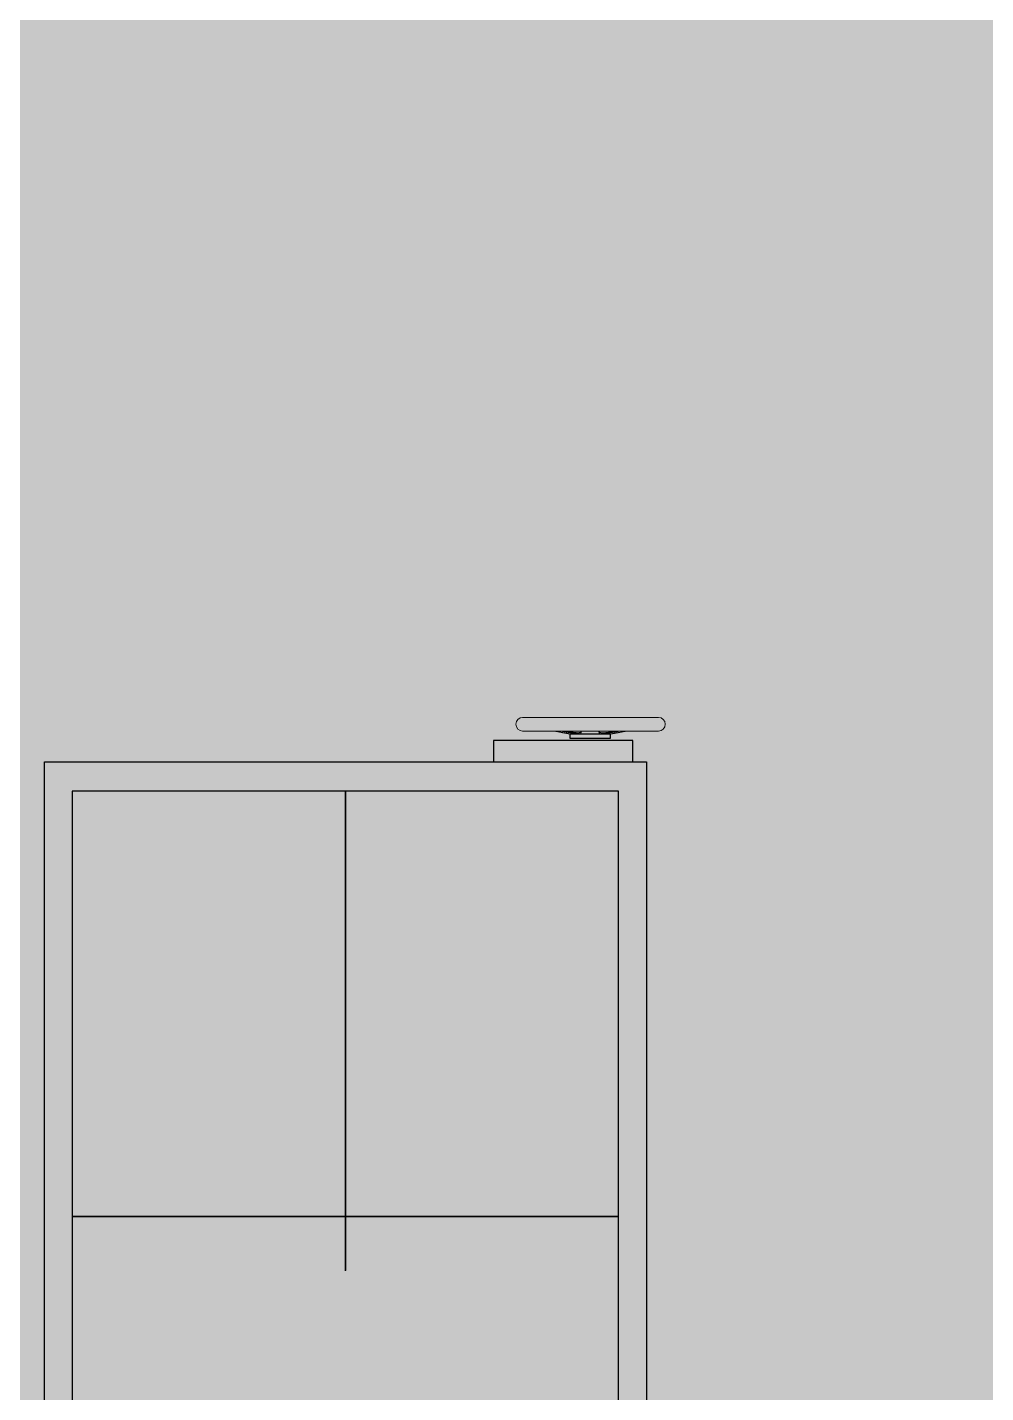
# Model space of a CAD drawing. Header units: millimetres. Extents: x -48619 to 110430, y -11025 to 74938.
# Drawn here: x 12807 to 15052, y 50466 to 53664 of the extents above; entities that cross this region are included whole.
import ezdxf

# ---------------------------------------------------------------- set-up
doc = ezdxf.new("R2010")
doc.units = ezdxf.units.MM
doc.header["$PDSIZE"] = 5
doc.linetypes.add('HIDDEN2', pattern=[4.7625, 3.175, -1.5875])
doc.layers.add('HL-TMP', color=7, linetype='Continuous')
doc.layers.add('SHOPFITTING', color=4, linetype='Continuous')

msp = doc.modelspace()

# ---------------------------------------------------------------- hatches: boundary and pattern name
at = {"layer": 'HL-TMP', "true_color": 0xffff00}
h = msp.add_hatch(color=2, dxfattribs=at)
h.paths.add_polyline_path([(45467, 30575.7), (45167.2, 30575.7), (45167.2, 30730.7), (40777.2, 30730.7), (40777.2, 29410.7), (40777.2, 27830.7), (45167.2, 27830.7), (45167.2, 27975.7), (45467, 27975.7)], flags=0)
h.paths.add_polyline_path([(45367.2, 53220.7), (40777.2, 53220.7), (40777.2, 50410.7), (40777.2, 50330.7), (45367.2, 50330.7), (45367.2, 51575.7), (45167.2, 51575.7), (45167.2, 51975.7), (45367.2, 51975.7)], flags=0)
h.paths.add_polyline_path([(45367.2, 57575.7), (45167.2, 57575.7), (45167.2, 57720.7), (40777.2, 57720.7), (40777.2, 56410.7), (40777.2, 53330.7), (45367.2, 53330.7), (45367.2, 54575.7), (45167.2, 54575.7), (45167.2, 54975.7), (45367.2, 54975.7)], flags=0)
h.paths.add_polyline_path([(22867.2, -5414.3), (22767.2, -5414.3), (22767.2, -5024.3), (22867.2, -5024.3), (22867.2, -4798.3), (19407.2, -4798.3), (18357.2, -4798.3), (18357.2, -5568.3), (18357.2, -9504.3), (22757.2, -9504.3), (22757.2, -8424.3), (22767.2, -8424.3), (22767.2, -8024.3), (22867.2, -8024.3)], flags=0)
h.paths.add_polyline_path([(38057.2, 9865.7), (33767.2, 9865.7), (33767.2, 8075.7), (33467.2, 8075.7), (33467.2, 6975.7), (33767.2, 6975.7), (33767.2, 6575.7), (33468, 6575.7), (33468, 5330.9), (36869.6, 5330.9), (36869.6, 5220.9), (33467.4, 5220.9), (33467.4, 3975.7), (33767.2, 3975.7), (33767.2, 3575.7), (33467.4, 3575.7), (33467.4, 975.7), (33767.2, 975.7), (33767.2, 830.7), (38057.2, 830.7), (38057.2, 6182.7)], flags=0)
h.paths.add_polyline_path([(37902.2, -279.3), (37902.2, 720.7), (33767.2, 720.7), (33767.2, 575.7), (33467.2, 575.7), (33467.4, -2024.3), (33767.2, -2024.3), (33767.2, -2424.3), (33467.2, -2424.3), (33467.4, -3734.7), (33506.9, -3774.2), (34757.2, -3774), (34757.2, -3374.3), (37902.2, -3374.3)], flags=0)
h.paths.add_polyline_path([(40912.2, 720.7), (38992.2, 720.7), (38012.2, 720.7), (38012.2, -279.3), (38012.2, -3374.3), (38157.2, -3374.3), (38157.2, -3774), (38371.4, -3774), (38837.9, -4240.6), (38984.3, -4301.4), (39940.1, -4301.4), (40086.5, -4240.6), (40553, -3774), (40767.2, -3774), (40767.2, -3374.3), (40912.2, -3374.3), (40912.2, -1129.3)], flags=0)
h.paths.add_polyline_path([(45367.2, 575.7), (45167.2, 575.7), (45167.2, 720.7), (41022.2, 720.7), (41022.2, -1129.3), (41022.2, -3374.3), (44167.2, -3374.3), (44167.2, -3774), (45427.4, -3774.2), (45467, -3734.7), (45467, -2424.3), (45167.2, -2424.3), (45167.2, -2024.3), (45367.2, -2024.3)], flags=0)
h.paths.add_polyline_path([(45367.2, 21575.7), (45167.2, 21575.7), (45167.2, 21975.7), (45367.2, 21975.7), (45367.2, 23330.7), (45267.2, 23330.7), (45267.2, 23220.7), (43067.2, 23220.7), (43067.2, 23330.7), (45367.2, 23330.7), (45367.2, 24575.7), (45167.2, 24575.7), (45167.2, 24975.7), (45367.2, 24975.7), (45367.2, 27575.7), (45167.2, 27575.7), (45167.2, 27740.7), (40777.2, 27740.7), (40777.2, 11410.7), (40777.2, 830.9), (45167.2, 830.9), (45167.2, 975.7), (45367.2, 975.7), (45367.2, 3575.7), (45167.2, 3575.7), (45167.2, 3975.7), (45367.2, 3975.7), (45367.2, 5220.9), (43167.2, 5220.9), (43167.2, 5330.9), (45367.2, 5330.9), (45367.2, 6575.7), (45167.2, 6575.7), (45167.2, 6975.7), (45367.2, 6975.7), (45367.2, 9575.7), (45167.2, 9575.7), (45167.2, 9720.7), (43167.2, 9720.7), (43167.2, 9830.7), (45167.2, 9830.7), (45167.2, 9975.7), (45367.2, 9975.7), (45367.2, 12575.7), (45167.2, 12575.7), (45167.2, 12975.7), (45367.2, 12975.7), (45367.2, 14330.9), (45267.2, 14330.7), (45267.2, 14220.7), (43067.2, 14220.7), (43067.2, 14330.9), (45367.2, 14330.9), (45367.2, 15575.7), (45167.2, 15575.7), (45167.2, 15975.7), (45367.2, 15975.7), (45367.2, 18575.7), (45167.2, 18575.7), (45167.2, 18720.7), (43167.2, 18720.7), (43167.2, 18830.7), (45167.2, 18830.7), (45167.2, 18975.7), (45367.2, 18975.7)], flags=0)
h.paths.add_polyline_path([(38057.2, 15610.7), (38057.2, 15720.7), (33767.2, 15720.7), (33767.2, 12685.7), (38057.2, 12685.7)], flags=0)
h.paths.add_polyline_path([(38057.2, 18610.7), (38057.2, 18720.7), (33767.2, 18720.7), (33767.2, 18575.7), (33442.2, 18575.7), (33442.2, 15975.7), (33767.2, 15975.7), (33767.2, 15830.7), (38057.2, 15830.7)], flags=0)
h.paths.add_polyline_path([(38057.2, 21610.7), (38057.2, 21720.7), (33767.2, 21720.7), (33767.2, 21575.7), (33442.2, 21575.7), (33442.2, 18975.7), (33767.2, 18975.7), (33767.2, 18830.7), (38057.2, 18830.7)], flags=0)
h.paths.add_polyline_path([(6402.2, -5229.3), (5502.2, -5229.3), (3577.2, -5229.3), (3577.2, -9514.5), (6402.2, -9514.5)], flags=0)
h.paths.add_polyline_path([(-7087.8, 44165.7), (-4087.8, 44165.7), (-4087.8, 41185.7), (-5332.8, 41185.7), (-5332.8, 41675.7), (-7087.8, 41675.7)], flags=0)
h.paths.add_polyline_path([(4467.2, 52635.7), (4467.2, 52865.7), (2022.2, 52865.7), (2022.2, 47575.7), (2022.2, 41675.7), (2022.2, 41185.7), (3267.2, 41185.7), (3267.2, 41675.7), (3557.2, 41675.7), (3557.2, 44605.7), (4467.2, 44605.7), (4467.2, 47220.7), (3767.2, 47220.7), (3767.2, 46975.7), (3167.2, 46975.7), (3167.2, 47575.7), (3767.2, 47575.7), (3767.2, 47330.7), (4467.2, 47330.7)], flags=0)
h.paths.add_polyline_path([(6897.2, 44495.7), (3667.2, 44495.7), (3667.2, 41185.7), (6897.2, 41185.7), (6897.2, 42145.7)], flags=0)
h.paths.add_polyline_path([(38057.2, 62220.7), (33567.2, 62220.7), (33567.2, 60975.7), (33767.2, 60975.7), (33767.2, 60575.7), (33567.2, 60575.7), (33567.2, 59330.7), (33767.2, 59330.7), (36457.2, 59330.7), (38057.2, 59330.7), (38057.2, 60610.7)], flags=0)
h.paths.add_polyline_path([(38057.2, 63610.7), (38057.2, 64925.7), (34767.2, 64925.7), (34767.2, 65325.7), (33506.9, 65325.7), (33467.4, 65286.2), (33467.2, 63975.7), (33767.2, 63975.7), (33767.2, 63575.7), (33567.2, 63575.7), (33567.2, 62330.7), (38057.2, 62330.7)], flags=0)
h.paths.add_polyline_path([(-42892.8, 27660.7), (-47232.8, 27660.7), (-47232.8, 27575.7), (-47432.8, 27575.7), (-47432.8, 24975.7), (-47232.8, 24975.7), (-47232.8, 24885.7), (-42892.8, 24885.7), (-42892.8, 25876.1)], flags=0)
h.paths.add_polyline_path([(-42892.8, 23390.7), (-42892.8, 24795.7), (-47232.8, 24795.7), (-47232.8, 24575.7), (-47432.8, 24575.7), (-47432.8, 21975.7), (-47232.8, 21975.7), (-47232.8, 21883.8), (-42892.8, 21883.8)], flags=0)
h.paths.add_polyline_path([(-42892.8, 21705.3), (-42892.8, 21793.8), (-47232.8, 21793.8), (-47232.8, 21575.7), (-47432.8, 21575.7), (-47432.8, 18975.7), (-47232.8, 18975.7), (-47232.8, 18883.8), (-42892.8, 18883.8)], flags=0)
h.paths.add_polyline_path([(-42382.8, 16225.7), (-42382.8, 18793.8), (-47232.8, 18793.8), (-47232.8, 18575.7), (-47432.8, 18575.7), (-47432.8, 15975.7), (-47232.8, 15975.7), (-47232.8, 15575.7), (-47432.8, 15575.7), (-47432.8, 12975.7), (-47232.8, 12975.7), (-47232.8, 12820.7), (-42382.8, 12821.1)], flags=0)
h.paths.add_polyline_path([(-44132.8, 625.7), (-44132.8, 720.7), (-47232.8, 720.7), (-47232.8, 575.7), (-47432.8, 575.7), (-47432.8, -2024.3), (-47232.8, -2024.3), (-47232.8, -2424.3), (-47532.6, -2424.3), (-47532.6, -3734.7), (-47493.1, -3774.2), (-46232.8, -3774), (-46232.8, -3374.3), (-44132.8, -3374.3)], flags=0)
h.paths.add_polyline_path([(45367.2, 42575.7), (45167.2, 42575.7), (45167.2, 42975.7), (45367.2, 42975.7), (45367.2, 44220.7), (40777.2, 44220.7), (40777.2, 41410.7), (40777.2, 39830.7), (45167.2, 39830.7), (45167.2, 39975.7), (45367.2, 39975.7)], flags=0)
h.paths.add_polyline_path([(-42892.8, 54720.7), (-42942.8, 54720.7), (-42942.8, 56300.7), (-47432.8, 56300.7), (-47432.8, 54975.7), (-47232.8, 54975.7), (-47232.8, 54575.7), (-47432.8, 54575.7), (-47432.8, 51975.7), (-47232.8, 51975.7), (-47232.8, 51840.1), (-42892.8, 51840.1), (-42892.8, 53410.7)], flags=0)
h.paths.add_polyline_path([(-35832.8, 63975.7), (-35533, 63975.7), (-35533, 65286.2), (-35572.6, 65325.7), (-36832.8, 65325.5), (-36832.8, 64925.7), (-40122.8, 64925.7), (-40122.8, 63260.7), (-40122.8, 60830.7), (-35832.8, 60830.7), (-35832.8, 60975.7), (-35632.8, 60975.7), (-35632.8, 63575.7), (-35832.8, 63575.7)], flags=0)
h.paths.add_polyline_path([(-35632.8, 60575.7), (-35832.8, 60575.7), (-35832.8, 60720.7), (-40122.8, 60720.7), (-40122.8, 59410.7), (-40122.8, 57830.7), (-39222.8, 57830.7), (-35832.8, 57830.7), (-35832.8, 57975.7), (-35632.8, 57975.7)], flags=0)
h.paths.add_polyline_path([(-35632.8, 57575.7), (-35832.8, 57575.7), (-35832.8, 57720.7), (-39222.8, 57720.7), (-40122.8, 57720.7), (-40122.8, 54830.7), (-35832.8, 54830.7), (-35832.8, 54975.7), (-35632.8, 54975.7)], flags=0)
h.paths.add_polyline_path([(-35632.8, 54575.7), (-35832.8, 54575.7), (-35832.8, 54720.7), (-40172.8, 54720.7), (-40172.8, 53410.7), (-40172.8, 51830.7), (-35832.8, 51830.7), (-35832.8, 51975.7), (-35632.8, 51975.7)], flags=0)
h.paths.add_polyline_path([(-35632.8, 51575.7), (-35832.8, 51575.7), (-35832.8, 51720.7), (-40172.8, 51720.7), (-40172.8, 50410.7), (-40172.8, 48830.7), (-35832.8, 48830.7), (-35832.8, 48975.7), (-35632.8, 48975.7)], flags=0)
h.paths.add_polyline_path([(-37836.4, 48720.7), (-35832.8, 48720.7), (-35832.8, 48575.7), (-35673.9, 48575.7), (-35632.8, 48575.7), (-35632.8, 45975.7), (-35832.8, 45975.7), (-35832.8, 45830.7), (-38868.3, 45830.7), (-38868.3, 47012.6), (-37836.4, 47012.6)], flags=0)
h.paths.add_polyline_path([(-35533, 3575.7), (-35832.8, 3575.7), (-35832.8, 3720.7), (-40172.8, 3720.7), (-40172.8, 2425.7), (-40172.8, 830.7), (-35832.8, 830.7), (-35832.8, 975.7), (-35533, 975.7)], flags=0)
h.paths.add_polyline_path([(-35532.8, 575.7), (-35832.8, 575.7), (-35832.8, 720.7), (-40172.8, 720.7), (-40172.8, -574.3), (-40172.8, -669.3), (-40112.8, -669.3), (-40112.8, -3374.3), (-36822.8, -3374.3), (-36822.8, -3774.2), (-35572.6, -3774.2), (-35533, -3734.7), (-35533, -2424.3), (-35832.8, -2424.3), (-35832.8, -2024.3), (-35533, -2024.3)], flags=0)
h.paths.add_polyline_path([(-40222.8, -779.3), (-41952.8, -779.3), (-44022.8, -779.3), (-44022.8, -3374.3), (-42832.8, -3374.3), (-42832.8, -3774), (-42618.7, -3774), (-42152.1, -4240.6), (-42005.7, -4301.4), (-41049.9, -4301.4), (-40903.5, -4240.6), (-40437, -3774), (-40222.8, -3774)], flags=0)
h.paths.add_polyline_path([(-21494.8, 9865.7), (-23332.8, 9865.7), (-23332.8, 9495.7), (-23732.8, 9495.7), (-23732.8, 9865.7), (-25122.8, 9865.7), (-25122.8, 8475.7), (-24832.8, 8475.7), (-24832.8, 8075.7), (-24822.8, 8075.7), (-24822.8, 6820.7), (-21494.8, 6820.7)], flags=0)
h.paths.add_polyline_path([(-21494.8, 6730.7), (-24822.8, 6730.7), (-24822.8, 3830.7), (-21494.8, 3830.7)], flags=0)
h.paths.add_polyline_path([(-20597.8, 3720.7), (-24822.8, 3720.7), (-24822.8, 2475.7), (-24832.8, 2475.7), (-24832.8, 685.7), (-20597.8, 685.7), (-20597.8, 1562.7)], flags=0)
h.paths.add_polyline_path([(-20577.8, 575.7), (-24822.8, 575.7), (-24822.8, -524.3), (-24832.8, -524.3), (-24832.8, -2179.3), (-21432.8, -2179.3), (-20577.8, -2179.3)], flags=0)
h.paths.add_polyline_path([(-20577.8, -5269.3), (-21432.8, -5269.3), (-24822.8, -5269.3), (-24822.8, -9514.2), (-20732.8, -9514.2), (-20577.8, -9514.2)], flags=0)
h.paths.add_polyline_path([(-11632.8, 8430.7), (-13282.8, 8430.7), (-14332.8, 8430.7), (-14332.8, 3190.7), (-13395.3, 3190.7), (-11632.8, 3190.7)], flags=0)
h.paths.add_polyline_path([(-8982.8, 7532.8), (-8612.8, 7532.8), (-8612.8, 8430.7), (-8747.3, 8430.7), (-8747.3, 8434.7), (-9582.8, 8434.7), (-11432.8, 8434.7), (-11432.8, 3190.7), (-8982.8, 3190.7)], flags=0)
h.paths.add_polyline_path([(-2587.8, -6574.3), (-4627.8, -6574.3), (-4627.8, -6634.3), (-5477.8, -6634.3), (-5477.8, -9514.2), (-2587.8, -9514.2)], flags=0)
h.paths.add_polyline_path([(12357.2, 2970.7), (11132.2, 2970.7), (9582.2, 2970.7), (9582.2, 2260.7), (9322.2, 2260.7), (9322.2, 2970.7), (6577.2, 2970.7), (6577.2, -2224.3), (12357.2, -2224.3)], flags=0)
h.paths.add_polyline_path([(10877.2, 5651.5), (11146.2, 5651.5), (11146.2, 7024.2), (11104.7, 7024.2), (11104.7, 7071.7), (8809.7, 7071.7), (8809.7, 7024.2), (8768.2, 7024.2), (8768.2, 5651.5), (9037.2, 5651.5), (9037.2, 5251.6), (8477.2, 5251.6), (8477.2, 5651.6), (8746.2, 5651.6), (8746.2, 7024.2), (8704.7, 7024.2), (8704.7, 7071.7), (6407.2, 7071.7), (6407.2, 5651.5), (6637.2, 5651.5), (6637.2, 5251.6), (6577.2, 5251.6), (6577.2, 3190.7), (11132.2, 3190.7), (12577.2, 3190.7), (16007.2, 3190.7), (16007.2, 4075.7), (17157.2, 4075.7), (17157.2, 5075.7), (17157.2, 5270.7), (17857.2, 5270.7), (17857.2, 7071.7), (16009.7, 7071.7), (16009.7, 7024.2), (15968.2, 7024.2), (15968.2, 5651.5), (16237.2, 5651.5), (16237.2, 5251.6), (15677.2, 5251.6), (15677.2, 5651.5), (15946.2, 5651.5), (15946.2, 7024.2), (15904.7, 7024.2), (15904.7, 7071.7), (13609.7, 7071.7), (13609.7, 7024.2), (13568.2, 7024.2), (13568.2, 5651.5), (13837.2, 5651.5), (13837.2, 5251.6), (13277.2, 5251.6), (13277.2, 5651.5), (13546.2, 5651.5), (13546.2, 7024.2), (13504.7, 7024.2), (13504.7, 7071.7), (11209.7, 7071.7), (11209.7, 7024.2), (11168.2, 7024.2), (11168.2, 5651.5), (11437.2, 5651.5), (11437.2, 5251.6), (10877.2, 5251.6)], flags=0)
h.paths.add_polyline_path([(-42892.8, 47410.7), (-42892.8, 51730.1), (-47232.8, 51730.1), (-47232.8, 51575.7), (-47432.8, 51575.7), (-47432.8, 48975.7), (-47232.8, 48975.7), (-47232.8, 48575.7), (-47432.8, 48575.7), (-47432.8, 45975.7), (-47232.8, 45975.7), (-47232.8, 45575.7), (-47432.8, 45575.7), (-47432.8, 44330.7), (-42892.8, 44330.7)], flags=0)
h.paths.add_polyline_path([(-42892.8, 44220.7), (-47432.8, 44220.7), (-47432.8, 42975.7), (-47232.8, 42975.7), (-47232.8, 42575.7), (-47432.8, 42575.7), (-47432.8, 41330.7), (-42892.8, 41330.7), (-42892.8, 41445.7)], flags=0)
h.paths.add_polyline_path([(17142.2, 54775.7), (16119.8, 54775.7), (12667.2, 54775.7), (12667.2, 53575.7), (12767.2, 53575.7), (12767.2, 52975.7), (12667.2, 52975.7), (12667.2, 47575.7), (12767.2, 47575.7), (12767.2, 46975.7), (12667.2, 46975.7), (12667.2, 44475.4), (17142.2, 44475.4), (17142.2, 48135.7), (15107.2, 48135.7), (15107.2, 48225.7), (16542.2, 48225.7), (16542.2, 51725.7), (15107.2, 51725.7), (15107.2, 51815.7), (17142.2, 51815.7)], flags=0)
h.paths.add_polyline_path([(17142.2, 43677.9), (17142.2, 44385.4), (12667.2, 44385.4), (12667.2, 41165.7), (17142.2, 41165.7)], flags=0)
h.paths.add_polyline_path([(22767.2, 47235.7), (18617.2, 47235.7), (18617.2, 41675), (18617.2, 41255.7), (22767.2, 41255.7)], flags=0)
h.paths.add_polyline_path([(22767.2, 50075.7), (18522.2, 50075.7), (18522.2, 47450.7), (22767.2, 47450.7)], flags=0)
h.paths.add_polyline_path([(22767.2, 54660.7), (18522.2, 54660.7), (18522.2, 53684.2), (18522.2, 50165.7), (22767.2, 50165.7)], flags=0)
h.paths.add_polyline_path([(18432.2, 57575.7), (12667.2, 57575.7), (12667.2, 54890.7), (16119.8, 54890.7), (17142.2, 54890.7), (17142.2, 55880.7), (18317.2, 55880.7), (18432.2, 55880.7)], flags=0)
h.paths.add_polyline_path([(38057.2, 54610.7), (38057.2, 54720.7), (33767.2, 54720.7), (33767.2, 54575.7), (33567.2, 54575.7), (33567.2, 51975.7), (33767.2, 51975.7), (33767.2, 51575.7), (33567.2, 51575.7), (33567.2, 48975.7), (33767.2, 48975.7), (33767.2, 48575.7), (33567.2, 48575.7), (33567.2, 45975.7), (33767.2, 45975.7), (33767.2, 45830.7), (38057.2, 45830.7)], flags=0)

# ---------------------------------------------------------------- linework, layer by layer
at = {"layer": 'SHOPFITTING', "lineweight": 5}
for p, q in [((13967.5, 52047.5), (14285.5, 52047.5)), ((14285.5, 52015.5), (13967.5, 52015.5)), ((14078.7, 52008.5), (14041.6, 52015.5)), ((14041.6, 52015.5), (14043, 52015.2)), ((14043, 52015.2), (14044.4, 52015)), ((14044.4, 52015), (14045.8, 52014.7)), ((14045.8, 52014.7), (14047.1, 52014.5)), ((14047.1, 52014.5), (14048.5, 52014.2)), ((14048.5, 52014.2), (14049.8, 52014)), ((14049.8, 52014), (14051.1, 52013.7)), ((14051.1, 52013.7), (14052.3, 52013.5)), ((14052.3, 52013.5), (14053.6, 52013.3)), ((14053.6, 52013.3), (14054.8, 52013)), ((14054.8, 52013), (14056, 52012.8)), ((14056, 52012.8), (14057.2, 52012.6)), ((14057.2, 52012.6), (14058.4, 52012.4)), ((14058.5, 52015.4), (14057.9, 52015.5)), ((14058.4, 52012.4), (14059.6, 52012.2)), ((14059, 52015.3), (14058.5, 52015.4)), ((14059.6, 52015.2), (14059, 52015.3)), ((14060.1, 52015.1), (14059.6, 52015.2)), ((14059.6, 52012.2), (14060.7, 52011.9)), ((14060.7, 52015), (14060.1, 52015.1)), ((14061.2, 52014.9), (14060.7, 52015)), ((14060.7, 52011.9), (14061.9, 52011.7)), ((14061.8, 52014.8), (14061.2, 52014.9)), ((14062.3, 52014.7), (14061.8, 52014.8)), ((14061.9, 52011.7), (14063, 52011.5)), ((14062.8, 52014.6), (14062.3, 52014.7)), ((14063.3, 52014.5), (14062.8, 52014.6)), ((14063, 52011.5), (14064.1, 52011.3)), ((14063.9, 52014.4), (14063.3, 52014.5)), ((14064.4, 52014.3), (14063.9, 52014.4)), ((14064.1, 52011.3), (14065.2, 52011.1)), ((14064.9, 52014.2), (14064.4, 52014.3)), ((14065.4, 52014.1), (14064.9, 52014.2)), ((14065.2, 52011.1), (14066.2, 52010.9)), ((14065.9, 52014), (14065.4, 52014.1)), ((14066.4, 52014), (14065.9, 52014)), ((14066.2, 52010.9), (14067.3, 52010.8)), ((14066.9, 52013.9), (14066.4, 52014)), ((14067.4, 52013.8), (14066.9, 52013.9)), ((14067.3, 52010.8), (14068.3, 52010.6)), ((14067.9, 52013.7), (14067.4, 52013.8)), ((14068.4, 52013.6), (14067.9, 52013.7)), ((14068.1, 52015.5), (14068.7, 52015.4)), ((14068.3, 52010.6), (14069.3, 52010.4)), ((14068.9, 52013.5), (14068.4, 52013.6)), ((14068.7, 52015.4), (14069.3, 52015.3)), ((14069.4, 52013.4), (14068.9, 52013.5)), ((14069.3, 52015.3), (14069.9, 52015.2)), ((14069.3, 52010.4), (14070.4, 52010.2)), ((14069.9, 52013.3), (14069.4, 52013.4)), ((14069.9, 52015.2), (14070.5, 52015.1)), ((14070.4, 52013.3), (14069.9, 52013.3)), ((14070.4, 52013.3), (14071.1, 52013.1)), ((14070.9, 52010.1), (14070.4, 52010.2)), ((14070.5, 52015.1), (14071.1, 52015)), ((14071.5, 52010), (14070.9, 52010.1)), ((14071.1, 52015), (14071.7, 52014.9)), ((14071.1, 52013.1), (14071.7, 52013)), ((14072.1, 52009.9), (14071.5, 52010)), ((14071.7, 52014.9), (14072.3, 52014.8)), ((14071.7, 52013), (14072.4, 52012.9)), ((14072.7, 52009.8), (14072.1, 52009.9)), ((14072.3, 52014.8), (14072.9, 52014.7)), ((14072.4, 52012.9), (14073.1, 52012.8)), ((14073.2, 52009.7), (14072.7, 52009.8)), ((14072.9, 52014.7), (14073.5, 52014.6)), ((14073.1, 52012.8), (14073.7, 52012.7)), ((14073.7, 52009.6), (14073.2, 52009.7)), ((14073.5, 52014.6), (14074.1, 52014.4)), ((14073.7, 52012.7), (14074.4, 52012.6)), ((14074.3, 52009.5), (14073.7, 52009.6)), ((14074.1, 52014.4), (14074.7, 52014.3)), ((14074.8, 52009.4), (14074.3, 52009.5)), ((14074.4, 52012.6), (14075, 52012.5)), ((14074.7, 52014.3), (14075.2, 52014.2)), ((14075.3, 52009.4), (14074.8, 52009.4)), ((14075, 52012.5), (14075.6, 52012.4)), ((14075.2, 52014.2), (14075.8, 52014.1)), ((14075.6, 52012.4), (14076.2, 52012.3)), ((14075.8, 52014.1), (14076.4, 52014)), ((14076.2, 52012.3), (14076.7, 52012.2)), ((14076.4, 52014), (14076.9, 52014)), ((14076.7, 52012.2), (14077.3, 52012.1)), ((14076.9, 52014), (14077.5, 52013.9)), ((14077.3, 52012.1), (14077.9, 52012)), ((14077.5, 52013.9), (14078.1, 52013.8)), ((14077.9, 52012), (14078.4, 52011.9)), ((14078.1, 52013.8), (14078.6, 52013.7)), ((14078.4, 52011.9), (14079, 52011.9)), ((14078.6, 52013.7), (14079.2, 52013.6)), ((14079, 52011.9), (14079.5, 52011.8)), ((14079.2, 52013.6), (14079.7, 52013.5)), ((14079.5, 52011.8), (14080, 52011.7)), ((14079.7, 52013.5), (14080.2, 52013.4)), ((14080, 52011.7), (14080.5, 52011.7)), ((14080.2, 52013.4), (14080.8, 52013.3)), ((14080.5, 52011.7), (14080.9, 52011.6)), ((14080.8, 52013.3), (14081.3, 52013.2)), ((14080.9, 52011.6), (14081.4, 52011.6)), ((14081.3, 52013.2), (14081.8, 52013.1)), ((14081.4, 52011.6), (14081.8, 52011.6)), ((14082.5, 52013), (14081.8, 52013.1)), ((14081.8, 52011.6), (14082.1, 52011.5)), ((14082.1, 52011.5), (14082.5, 52011.5)), ((14083.2, 52012.9), (14082.5, 52013)), ((14082.5, 52011.5), (14082.8, 52011.5)), ((14082.8, 52011.5), (14083.1, 52011.5)), ((14083.1, 52011.5), (14096.4, 52011.5)), ((14083.8, 52012.8), (14083.2, 52012.9)), ((14084.5, 52012.7), (14083.8, 52012.8)), ((14085.1, 52012.6), (14084.5, 52012.7)), ((14085.7, 52012.5), (14085.1, 52012.6)), ((14086.4, 52012.4), (14085.7, 52012.5)), ((14087, 52012.3), (14086.4, 52012.4)), ((14087.6, 52012.2), (14087, 52012.3)), ((14088.3, 52012.2), (14087.6, 52012.2)), ((14089, 52012.1), (14088.3, 52012.2)), ((14089.6, 52012), (14089, 52012.1)), ((14090.3, 52011.9), (14089.6, 52012)), ((14090.9, 52011.9), (14090.3, 52011.9)), ((14091.6, 52011.8), (14090.9, 52011.9)), ((14092.2, 52011.8), (14091.6, 52011.8)), ((14092.8, 52011.7), (14092.2, 52011.8)), ((14093.5, 52011.7), (14092.8, 52011.7)), ((14094.1, 52011.6), (14093.5, 52011.7)), ((14094.7, 52011.6), (14094.1, 52011.6)), ((14095.3, 52011.6), (14094.7, 52011.6)), ((14095.8, 52011.5), (14095.3, 52011.6)), ((14096.4, 52011.5), (14095.8, 52011.5)), ((14096.4, 52011.5), (14096.9, 52011.5)), ((14096.9, 52011.5), (14096.4, 52011.5)), ((14096.9, 52011.5), (14097.4, 52011.5)), ((14097.4, 52011.5), (14097.9, 52011.5)), ((14097.9, 52011.5), (14098.3, 52011.6)), ((14098.3, 52011.6), (14098.8, 52011.6)), ((14098.8, 52011.6), (14099.3, 52011.6)), ((14099.3, 52011.6), (14099.7, 52011.7)), ((14099.7, 52011.7), (14100.1, 52011.7)), ((14100.1, 52011.7), (14100.5, 52011.8)), ((14100.5, 52011.8), (14100.9, 52011.8)), ((14100.9, 52011.8), (14101.2, 52011.9)), ((14101.2, 52011.9), (14101.6, 52012)), ((14101.6, 52012), (14101.9, 52012)), ((14101.9, 52012), (14102.1, 52012.1)), ((14102.1, 52012.1), (14102.4, 52012.2)), ((14102.4, 52012.2), (14102.6, 52012.3)), ((14102.6, 52012.3), (14102.8, 52012.4)), ((14102.8, 52012.4), (14103, 52012.5)), ((14103, 52009.4), (14102.9, 52009.4)), ((14103, 52012.5), (14103.2, 52012.6)), ((14103.2, 52009.5), (14103, 52009.4)), ((14103.2, 52012.6), (14103.3, 52012.7)), ((14103.3, 52009.6), (14103.2, 52009.5)), ((14103.3, 52012.7), (14103.4, 52012.8)), ((14103.4, 52009.7), (14103.3, 52009.6)), ((14103.4, 52012.8), (14103.5, 52012.9)), ((14103.5, 52009.8), (14103.4, 52009.7)), ((14103.5, 52012.9), (14103.6, 52013)), ((14103.6, 52010), (14103.5, 52009.9)), ((14103.5, 52009.9), (14103.5, 52009.8)), ((14103.7, 52013.2), (14103.6, 52013.1)), ((14103.6, 52013), (14103.6, 52013.1)), ((14103.6, 52010.1), (14103.7, 52010.2)), ((14103.6, 52010.1), (14103.6, 52010)), ((14103.8, 52013.5), (14103.7, 52013.4)), ((14103.7, 52013.4), (14103.7, 52013.3)), ((14103.7, 52013.3), (14103.7, 52013.2)), ((14103.7, 52010.2), (14103.8, 52010.4)), ((14103.9, 52013.9), (14103.8, 52013.8)), ((14103.8, 52013.8), (14103.8, 52013.7)), ((14103.8, 52013.7), (14103.8, 52013.6)), ((14103.8, 52013.6), (14103.8, 52013.5)), ((14103.8, 52010.6), (14103.9, 52010.8)), ((14103.8, 52010.4), (14103.8, 52010.6)), ((14104, 52014.1), (14103.9, 52014)), ((14103.9, 52014), (14103.9, 52013.9)), ((14103.9, 52014), (14103.9, 52014)), ((14103.9, 52011), (14104, 52011.2)), ((14103.9, 52010.8), (14103.9, 52011)), ((14104.1, 52014.4), (14104, 52014.3)), ((14104, 52014.3), (14104, 52014.2)), ((14104, 52014.2), (14104, 52014.1)), ((14104, 52011.2), (14104.1, 52011.4)), ((14104.2, 52014.9), (14104.1, 52014.8)), ((14104.1, 52014.8), (14104.1, 52014.7)), ((14104.1, 52014.7), (14104.1, 52014.6)), ((14104.1, 52014.6), (14104.1, 52014.4)), ((14104.1, 52011.6), (14104.2, 52011.8)), ((14104.1, 52011.4), (14104.1, 52011.6)), ((14104.3, 52015.2), (14104.2, 52015.1)), ((14104.2, 52015.1), (14104.2, 52015)), ((14104.2, 52015), (14104.2, 52014.9)), ((14104.2, 52011.8), (14104.3, 52012)), ((14104.4, 52015.5), (14104.3, 52015.4)), ((14104.3, 52015.4), (14104.3, 52015.3)), ((14104.3, 52015.3), (14104.3, 52015.2)), ((14104.3, 52012.3), (14104.4, 52012.5)), ((14104.3, 52012), (14104.3, 52012.3)), ((14104.4, 52012.5), (14104.5, 52012.7)), ((14104.5, 52012.9), (14104.6, 52013.2)), ((14104.5, 52012.7), (14104.5, 52012.9)), ((14104.6, 52013.2), (14104.7, 52013.4)), ((14104.7, 52013.7), (14104.8, 52013.9)), ((14104.7, 52013.4), (14104.7, 52013.7)), ((14104.8, 52013.9), (14104.9, 52014.2)), ((14104.9, 52014.2), (14105, 52014.4)), ((14105, 52014.7), (14105.1, 52015)), ((14105, 52014.4), (14105, 52014.7)), ((14105.1, 52015), (14105.2, 52015.2)), ((14105.2, 52015.2), (14105.3, 52015.5)), ((14145.6, 52015.5), (14145.7, 52015.2)), ((14145.7, 52015.2), (14145.7, 52015)), ((14145.7, 52015), (14145.8, 52014.7)), ((14145.8, 52014.7), (14145.9, 52014.5)), ((14145.9, 52014.5), (14146, 52014.2)), ((14146, 52014.2), (14146, 52014)), ((14146, 52014), (14146.1, 52013.7)), ((14146.1, 52013.7), (14146.2, 52013.5)), ((14146.2, 52013.5), (14146.2, 52013.3)), ((14146.2, 52013.3), (14146.3, 52013)), ((14146.3, 52013), (14146.4, 52012.8)), ((14146.4, 52012.8), (14146.4, 52012.6)), ((14146.4, 52012.6), (14146.5, 52012.4)), ((14146.5, 52015.4), (14146.5, 52015.5)), ((14146.5, 52015.3), (14146.5, 52015.4)), ((14146.6, 52015.2), (14146.5, 52015.3)), ((14146.5, 52012.4), (14146.6, 52012.2)), ((14146.6, 52015.1), (14146.6, 52015.2)), ((14146.6, 52015), (14146.6, 52015.1)), ((14146.7, 52014.9), (14146.6, 52015)), ((14146.6, 52012.2), (14146.6, 52011.9)), ((14146.6, 52011.9), (14146.7, 52011.7)), ((14146.7, 52014.8), (14146.7, 52014.9)), ((14146.7, 52014.7), (14146.7, 52014.8)), ((14146.7, 52014.6), (14146.7, 52014.7)), ((14146.8, 52014.5), (14146.7, 52014.6)), ((14146.7, 52011.7), (14146.8, 52011.5)), ((14146.8, 52014.4), (14146.8, 52014.5)), ((14146.8, 52014.3), (14146.8, 52014.4)), ((14146.9, 52014.2), (14146.8, 52014.3)), ((14146.8, 52011.5), (14146.8, 52011.3)), ((14146.8, 52011.3), (14146.9, 52011.1)), ((14146.9, 52014.1), (14146.9, 52014.2)), ((14146.9, 52014), (14146.9, 52014.1)), ((14147, 52013.9), (14146.9, 52014)), ((14146.9, 52014), (14146.9, 52014)), ((14146.9, 52011.1), (14146.9, 52010.9)), ((14146.9, 52010.9), (14147, 52010.8)), ((14147, 52013.8), (14147, 52013.9)), ((14147, 52013.7), (14147, 52013.8)), ((14147.1, 52013.6), (14147, 52013.7)), ((14147, 52010.8), (14147, 52010.6)), ((14147, 52010.6), (14147.1, 52010.4)), ((14147.1, 52013.5), (14147.1, 52013.6)), ((14147.1, 52013.4), (14147.1, 52013.5)), ((14147.1, 52013.3), (14147.1, 52013.4)), ((14147.2, 52013.3), (14147.1, 52013.3)), ((14147.1, 52010.4), (14147.2, 52010.2)), ((14147.2, 52013.3), (14147.2, 52013.1)), ((14147.2, 52013.1), (14147.3, 52013)), ((14147.2, 52010.1), (14147.2, 52010.2)), ((14147.3, 52010), (14147.2, 52010.1)), ((14147.3, 52013), (14147.4, 52012.9)), ((14147.3, 52009.9), (14147.3, 52010)), ((14147.4, 52009.8), (14147.3, 52009.9)), ((14147.4, 52012.9), (14147.5, 52012.8)), ((14147.5, 52009.7), (14147.4, 52009.8)), ((14147.5, 52012.8), (14147.7, 52012.7)), ((14147.7, 52009.6), (14147.5, 52009.7)), ((14147.7, 52012.7), (14147.8, 52012.6)), ((14147.8, 52009.5), (14147.7, 52009.6)), ((14147.8, 52012.6), (14148, 52012.5)), ((14148, 52009.4), (14147.8, 52009.5)), ((14148, 52012.5), (14148.3, 52012.4)), ((14148.2, 52009.4), (14148, 52009.4)), ((14148.3, 52012.4), (14148.5, 52012.3)), ((14148.5, 52012.3), (14148.8, 52012.2)), ((14148.8, 52012.2), (14149.1, 52012.1)), ((14149.1, 52012.1), (14149.4, 52012)), ((14149.4, 52012), (14149.8, 52011.9)), ((14149.8, 52011.9), (14150.2, 52011.9)), ((14150.2, 52011.9), (14150.6, 52011.8)), ((14150.6, 52011.8), (14151, 52011.7)), ((14151, 52011.7), (14151.5, 52011.7)), ((14151.5, 52011.7), (14151.9, 52011.6)), ((14151.9, 52011.6), (14152.4, 52011.6)), ((14152.4, 52011.6), (14152.9, 52011.6)), ((14152.9, 52011.6), (14153.5, 52011.5)), ((14153.5, 52011.5), (14154, 52011.5)), ((14154, 52011.5), (14154.5, 52011.5)), ((14154.5, 52011.5), (14155.1, 52011.5)), ((14155.1, 52011.5), (14169.1, 52011.5)), ((14157.6, 52011.5), (14157, 52011.5)), ((14158.2, 52011.5), (14157.6, 52011.5)), ((14158.8, 52011.5), (14158.2, 52011.5)), ((14159.4, 52011.6), (14158.8, 52011.5)), ((14160, 52011.6), (14159.4, 52011.6)), ((14160.7, 52011.6), (14160, 52011.6)), ((14161.3, 52011.7), (14160.7, 52011.6)), ((14162, 52011.7), (14161.3, 52011.7)), ((14162.7, 52011.8), (14162, 52011.7)), ((14163.4, 52011.9), (14162.7, 52011.8)), ((14164.1, 52011.9), (14163.4, 52011.9)), ((14164.8, 52012), (14164.1, 52011.9)), ((14165.5, 52012.1), (14164.8, 52012)), ((14166.2, 52012.2), (14165.5, 52012.1)), ((14167, 52012.3), (14166.2, 52012.2)), ((14167.7, 52012.4), (14167, 52012.3)), ((14168.4, 52012.5), (14167.7, 52012.4)), ((14169, 52012.6), (14168.4, 52012.5)), ((14169.8, 52012.7), (14169, 52012.6)), ((14169.1, 52011.5), (14169.4, 52011.5)), ((14169.4, 52011.5), (14169.7, 52011.5)), ((14169.7, 52011.5), (14170.1, 52011.5)), ((14170.5, 52012.8), (14169.8, 52012.7)), ((14170.1, 52011.5), (14170.4, 52011.6)), ((14170.4, 52011.6), (14170.8, 52011.6)), ((14171.2, 52012.9), (14170.5, 52012.8)), ((14170.8, 52011.6), (14171.3, 52011.6)), ((14171.9, 52013), (14171.2, 52012.9)), ((14171.3, 52011.6), (14171.7, 52011.7)), ((14171.7, 52011.7), (14172.2, 52011.7)), ((14172.6, 52013.1), (14171.9, 52013)), ((14172.2, 52011.7), (14172.7, 52011.8)), ((14173.4, 52013.3), (14172.6, 52013.1)), ((14172.7, 52011.8), (14173.2, 52011.8)), ((14173.2, 52011.8), (14173.7, 52011.9)), ((14173.4, 52013.3), (14173.9, 52013.3)), ((14173.7, 52011.9), (14174.2, 52012)), ((14173.9, 52013.3), (14174.4, 52013.4)), ((14174.2, 52012), (14174.8, 52012)), ((14174.3, 52008.5), (14211.5, 52015.5)), ((14174.4, 52013.4), (14174.9, 52013.5)), ((14174.8, 52012), (14175.4, 52012.1)), ((14174.9, 52013.5), (14175.4, 52013.6)), ((14175.4, 52013.6), (14175.9, 52013.7)), ((14175.4, 52012.1), (14175.9, 52012.2)), ((14175.9, 52013.7), (14176.4, 52013.8)), ((14175.9, 52012.2), (14176.5, 52012.3)), ((14176.4, 52013.8), (14176.9, 52013.9)), ((14176.5, 52012.3), (14177.1, 52012.4)), ((14176.9, 52013.9), (14177.4, 52014)), ((14177.1, 52012.4), (14177.7, 52012.5)), ((14177.8, 52009.4), (14177.3, 52009.4)), ((14177.4, 52014), (14177.9, 52014)), ((14177.7, 52012.5), (14178.3, 52012.6)), ((14178.3, 52009.5), (14177.8, 52009.4)), ((14177.9, 52014), (14178.4, 52014.1)), ((14178.3, 52012.6), (14178.9, 52012.7)), ((14178.8, 52009.6), (14178.3, 52009.5)), ((14178.4, 52014.1), (14179, 52014.2)), ((14179.3, 52009.7), (14178.8, 52009.6)), ((14178.9, 52012.7), (14179.5, 52012.8)), ((14179, 52014.2), (14179.5, 52014.3)), ((14179.8, 52009.8), (14179.3, 52009.7)), ((14179.5, 52014.3), (14180, 52014.4)), ((14179.5, 52012.8), (14180.1, 52012.9)), ((14180.4, 52009.9), (14179.8, 52009.8)), ((14180, 52014.4), (14180.5, 52014.5)), ((14180.1, 52012.9), (14180.8, 52013)), ((14180.9, 52010), (14180.4, 52009.9)), ((14180.5, 52014.5), (14181.1, 52014.6)), ((14180.8, 52013), (14181.5, 52013.1)), ((14181.5, 52010.1), (14180.9, 52010)), ((14181.1, 52014.6), (14181.6, 52014.7)), ((14182, 52013.2), (14181.5, 52013.1)), ((14181.5, 52010.1), (14182.5, 52010.2)), ((14181.6, 52014.7), (14182.2, 52014.8)), ((14182.5, 52013.3), (14182, 52013.2)), ((14182.2, 52014.8), (14182.7, 52014.9)), ((14183, 52013.4), (14182.5, 52013.3)), ((14182.5, 52010.2), (14183.6, 52010.4)), ((14182.7, 52014.9), (14183.3, 52015)), ((14183.5, 52013.5), (14183, 52013.4)), ((14183.3, 52015), (14183.8, 52015.1)), ((14184.1, 52013.6), (14183.5, 52013.5)), ((14183.6, 52010.4), (14184.7, 52010.6)), ((14183.8, 52015.1), (14184.4, 52015.2)), ((14184.6, 52013.7), (14184.1, 52013.6)), ((14184.4, 52015.2), (14185, 52015.3)), ((14185.1, 52013.8), (14184.6, 52013.7)), ((14184.7, 52010.6), (14185.7, 52010.8)), ((14185, 52015.3), (14185.5, 52015.4)), ((14185.7, 52013.9), (14185.1, 52013.8)), ((14185.5, 52015.4), (14186.1, 52015.5)), ((14186.2, 52014), (14185.7, 52013.9)), ((14185.7, 52010.8), (14186.9, 52011)), ((14186.8, 52014), (14186.2, 52014)), ((14187.3, 52014.1), (14186.8, 52014)), ((14186.9, 52011), (14188, 52011.2)), ((14187.9, 52014.2), (14187.3, 52014.1)), ((14188.5, 52014.3), (14187.9, 52014.2)), ((14188, 52011.2), (14189.1, 52011.4)), ((14189, 52014.4), (14188.5, 52014.3)), ((14189.6, 52014.6), (14189, 52014.4)), ((14189.1, 52011.4), (14190.3, 52011.6)), ((14190.2, 52014.7), (14189.6, 52014.6)), ((14190.7, 52014.8), (14190.2, 52014.7)), ((14190.3, 52011.6), (14191.4, 52011.8)), ((14191.3, 52014.9), (14190.7, 52014.8)), ((14191.9, 52015), (14191.3, 52014.9)), ((14191.4, 52011.8), (14192.6, 52012)), ((14192.5, 52015.1), (14191.9, 52015)), ((14193.1, 52015.2), (14192.5, 52015.1)), ((14192.6, 52012), (14193.8, 52012.3)), ((14193.7, 52015.3), (14193.1, 52015.2)), ((14194.3, 52015.4), (14193.7, 52015.3)), ((14193.8, 52012.3), (14195.1, 52012.5)), ((14194.9, 52015.5), (14194.3, 52015.4)), ((14195.1, 52012.5), (14196.3, 52012.7)), ((14196.3, 52012.7), (14197.6, 52012.9)), ((14197.6, 52012.9), (14198.9, 52013.2)), ((14198.9, 52013.2), (14200.2, 52013.4)), ((14200.2, 52013.4), (14201.5, 52013.7)), ((14201.5, 52013.7), (14202.8, 52013.9)), ((14202.8, 52013.9), (14204.2, 52014.2)), ((14204.2, 52014.2), (14205.6, 52014.4)), ((14205.6, 52014.4), (14207, 52014.7)), ((14207, 52014.7), (14208.5, 52015)), ((14208.5, 52015), (14209.9, 52015.2)), ((14209.9, 52015.2), (14211.4, 52015.5)), ((14075.8, 52009.3), (14075.3, 52009.4)), ((14076.3, 52009.2), (14075.8, 52009.3)), ((14076.8, 52009.1), (14076.3, 52009.2)), ((14077.2, 52009), (14076.8, 52009.1)), ((14077.7, 52009), (14077.2, 52009)), ((14078.2, 52008.9), (14077.7, 52009)), ((14078.6, 52008.9), (14078.2, 52008.9)), ((14079.1, 52008.8), (14078.6, 52008.9)), ((14078.7, 52008.5), (14081.8, 52008.5)), ((14079.5, 52008.7), (14079.1, 52008.8)), ((14079.9, 52008.7), (14079.5, 52008.7)), ((14080.3, 52008.6), (14079.9, 52008.7)), ((14080.7, 52008.6), (14080.3, 52008.6)), ((14081.1, 52008.6), (14080.7, 52008.6)), ((14081.5, 52008.5), (14081.1, 52008.6)), ((14081.8, 52008.5), (14081.5, 52008.5)), ((14083.1, 52008.5), (14081.8, 52008.5)), ((14096.4, 52008.5), (14083.1, 52008.5)), ((14098.4, 52008.5), (14096.4, 52008.5)), ((14098.4, 52008.5), (14153, 52008.5)), ((14098.8, 52008.5), (14098.4, 52008.5)), ((14099.2, 52008.6), (14098.8, 52008.5)), ((14099.5, 52008.6), (14099.2, 52008.6)), ((14099.9, 52008.6), (14099.5, 52008.6)), ((14100.2, 52008.7), (14099.9, 52008.6)), ((14100.5, 52008.7), (14100.2, 52008.7)), ((14100.9, 52008.8), (14100.5, 52008.7)), ((14101.1, 52008.8), (14100.9, 52008.8)), ((14101.4, 52008.9), (14101.1, 52008.8)), ((14101.7, 52008.9), (14101.4, 52008.9)), ((14101.9, 52009), (14101.7, 52008.9)), ((14102.2, 52009.1), (14101.9, 52009)), ((14102.4, 52009.1), (14102.2, 52009.1)), ((14102.6, 52009.2), (14102.4, 52009.1)), ((14102.7, 52009.3), (14102.6, 52009.2)), ((14102.9, 52009.4), (14102.7, 52009.3)), ((14148.4, 52009.3), (14148.2, 52009.4)), ((14148.6, 52009.2), (14148.4, 52009.3)), ((14148.8, 52009.1), (14148.6, 52009.2)), ((14149.1, 52009), (14148.8, 52009.1)), ((14149.3, 52009), (14149.1, 52009)), ((14149.6, 52008.9), (14149.3, 52009)), ((14149.9, 52008.9), (14149.6, 52008.9)), ((14150.3, 52008.8), (14149.9, 52008.9)), ((14150.6, 52008.7), (14150.3, 52008.8)), ((14151, 52008.7), (14150.6, 52008.7)), ((14151.3, 52008.6), (14151, 52008.7)), ((14151.7, 52008.6), (14151.3, 52008.6)), ((14152.1, 52008.6), (14151.7, 52008.6)), ((14152.5, 52008.5), (14152.1, 52008.6)), ((14153, 52008.5), (14152.5, 52008.5)), ((14155.1, 52008.5), (14153, 52008.5)), ((14169.1, 52008.5), (14155.1, 52008.5)), ((14170.5, 52008.5), (14169.1, 52008.5)), ((14170.5, 52008.5), (14174.3, 52008.5)), ((14170.8, 52008.5), (14170.5, 52008.5)), ((14171.2, 52008.6), (14170.8, 52008.5)), ((14171.5, 52008.6), (14171.2, 52008.6)), ((14171.9, 52008.6), (14171.5, 52008.6)), ((14172.3, 52008.7), (14171.9, 52008.6)), ((14172.7, 52008.7), (14172.3, 52008.7)), ((14173.1, 52008.8), (14172.7, 52008.7)), ((14173.6, 52008.8), (14173.1, 52008.8)), ((14174, 52008.9), (14173.6, 52008.8)), ((14174.5, 52008.9), (14174, 52008.9)), ((14174.9, 52009), (14174.5, 52008.9)), ((14175.4, 52009.1), (14174.9, 52009)), ((14175.9, 52009.1), (14175.4, 52009.1)), ((14176.3, 52009.2), (14175.9, 52009.1)), ((14176.8, 52009.3), (14176.3, 52009.2)), ((14177.3, 52009.4), (14176.8, 52009.3))]:
    msp.add_line(p, q, dxfattribs=at)
at = {"layer": 'SHOPFITTING', "linetype": 'Continuous'}
for p, q in [((14225.7, 51993.5), (13899.2, 51993.5)), ((13899.2, 51993.5), (13899.2, 51943.5)), ((14173.2, 52008.5), (14078.2, 52008.5)), ((14078.2, 52008.5), (14078.2, 51998.5)), ((14078.2, 51998.5), (14173.2, 51998.5)), ((14173.2, 51998.5), (14173.2, 52008.5)), ((14225.7, 51943.5), (14225.7, 51993.5)), ((13899.2, 51943.5), (14225.7, 51943.5))]:
    msp.add_line(p, q, dxfattribs=at)
at = {"layer": 'SHOPFITTING'}
for p, q in [((12847.2, 47821.5), (12847.2, 51943.5)), ((12847.2, 51943.5), (14257.2, 51943.5)), ((14257.2, 51943.5), (14257.2, 47821.5))]:
    msp.add_line(p, q, dxfattribs=at)
at = {"layer": 'SHOPFITTING', "linetype": 'HIDDEN2', "ltscale": 0.25}
for p, q in [((12912.2, 51874.5), (12912.2, 50878.5)), ((13552.2, 51874.5), (12912.2, 51874.5)), ((13552.2, 51874.5), (13552.2, 50878.5)), ((14192.2, 51874.5), (13552.2, 51874.5)), ((13552.2, 50878.5), (13552.2, 51874.5)), ((14192.2, 50878.5), (14192.2, 51874.5)), ((12912.2, 50878.5), (13552.2, 50878.5)), ((12912.2, 50878.5), (12912.2, 49882.5)), ((13552.2, 50878.5), (12912.2, 50878.5)), ((14192.2, 50878.5), (13552.2, 50878.5)), ((13552.2, 50878.5), (14192.2, 50878.5)), ((13552.2, 50878.5), (13552.2, 50750.8)), ((13552.2, 50750.8), (13552.2, 50878.5)), ((14192.2, 49882.5), (14192.2, 50878.5))]:
    msp.add_line(p, q, dxfattribs=at)
at = {"layer": 'SHOPFITTING', "lineweight": 5}
for centre, start, end in [((13967.5, 52031.5), 90, 270), ((14285.5, 52031.5), 270, 90)]:
    msp.add_arc(centre, 16, start, end, dxfattribs=at)
at = {"layer": 'SHOPFITTING', "linetype": 'Continuous'}
msp.add_point((13899.2, 51943.5), dxfattribs=at)

doc.saveas('drawing.dxf')
